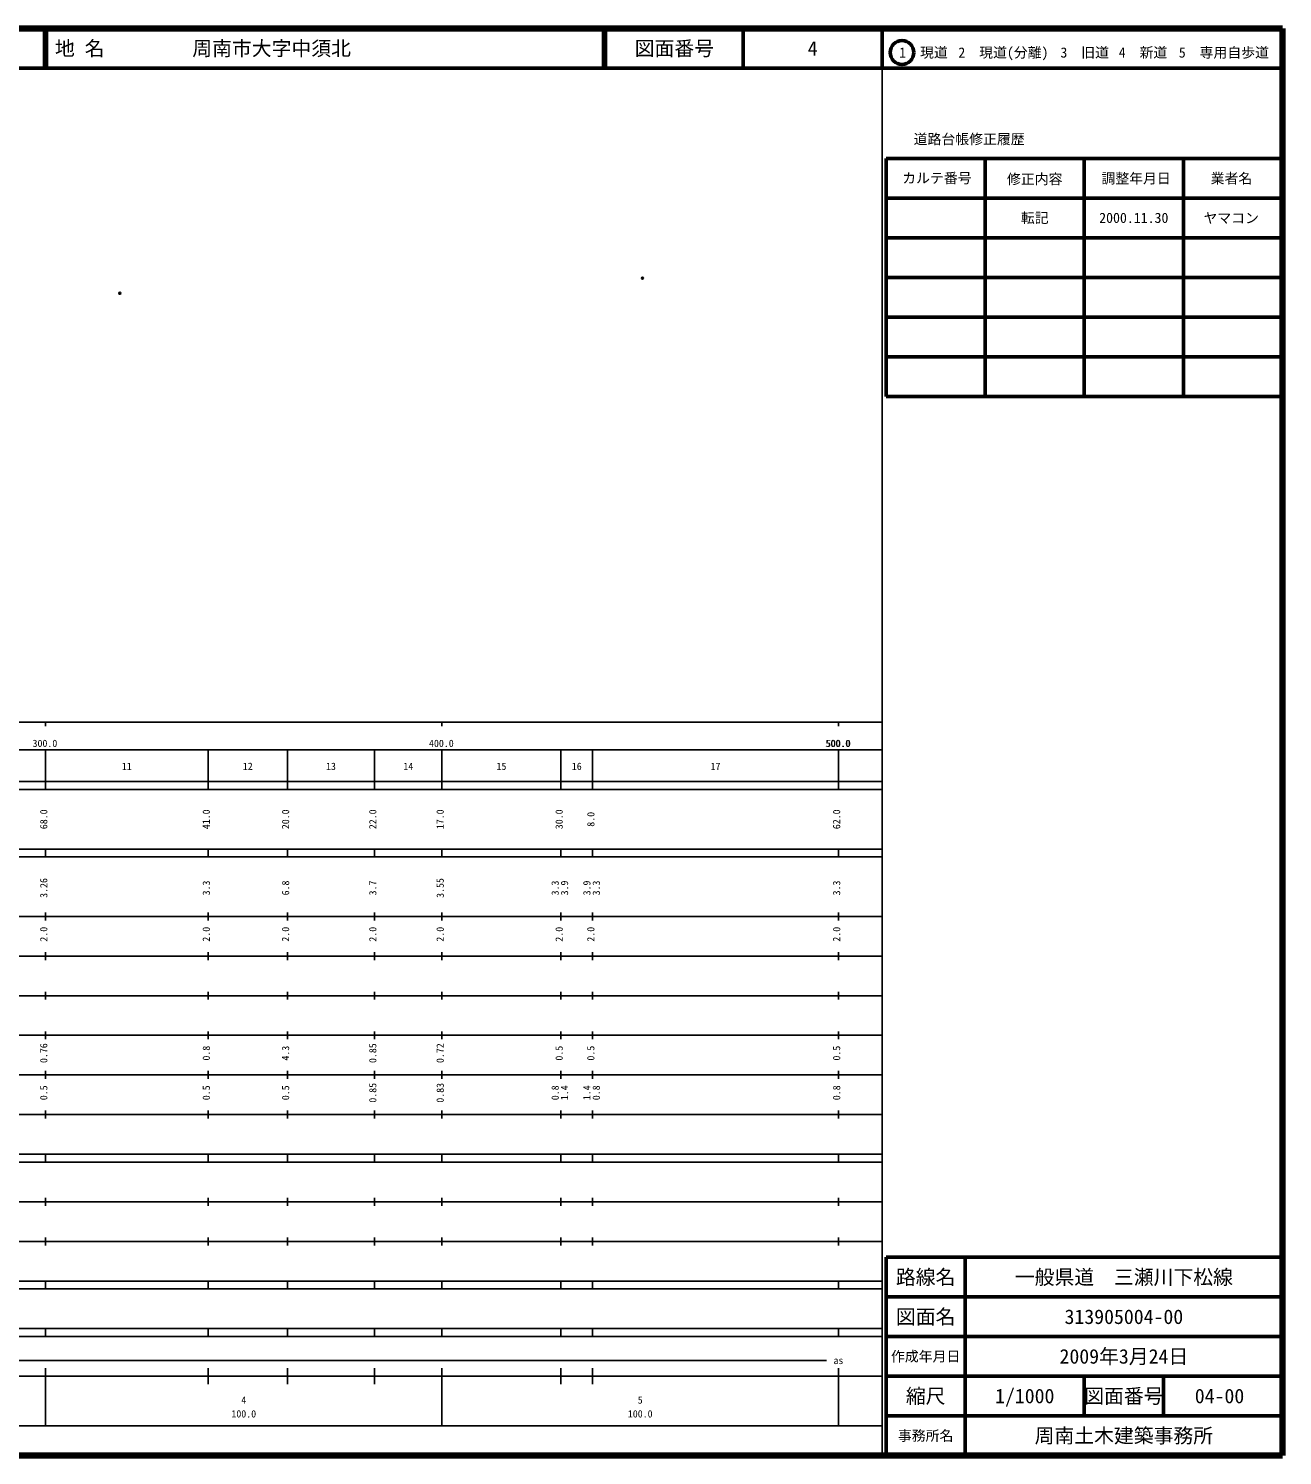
# Model space of a CAD drawing. Units: millimetres on the paper. Extents: x 40 to 680, y 20 to 380.
# Drawn here: x 363.7 to 680, y 20 to 380 of the extents above; entities that cross this region are included whole.
import ezdxf
from ezdxf.enums import TextEntityAlignment as Align

# ---------------------------------------------------------------- set-up
doc = ezdxf.new("R2010")
doc.units = ezdxf.units.MM
doc.header["$PDMODE"] = 32
doc.header["$PDSIZE"] = 0.5
doc.layers.add('M-OTRS', color=6, linetype='Continuous')
doc.layers.add('M-TTL-TXT', color=7, linetype='Continuous')
for name, color, linetype, lineweight in [('M-TTL', 2, 'Continuous', 140), ('M-TTL-BAND', 7, 'Continuous', 25), ('M-TTL-FRAM', 2, 'Continuous', 50), ('M-TTL-LINE', 7, 'Continuous', 50)]:
    doc.layers.add(name, color=color, linetype=linetype, lineweight=lineweight)
doc.styles.add('ＭＳ ゴシック', font='')
doc.styles.get('ＭＳ ゴシック').set_extended_font_data('MS Gothic')

msp = doc.modelspace()

# ---------------------------------------------------------------- linework, layer by layer
at = {"layer": 'M-OTRS'}
for p in [(518.551, 317.047), (386.722, 313.202)]:
    msp.add_point(p, dxfattribs=at)
at = {"layer": 'M-TTL'}
for p, q in [((680, 380), (40, 380)), ((680, 20), (680, 380)), ((40, 20), (680, 20))]:
    msp.add_line(p, q, dxfattribs=at)
at = {"layer": 'M-TTL-BAND'}
for p, q in [((579, 20), (579, 370)), ((40, 205), (579, 205)), ((368, 205), (368, 204)), ((468, 205), (468, 204)), ((568, 205), (568, 204)), ((68, 198), (579, 198)), ((368, 188), (368, 198)), ((409, 188), (409, 198)), ((429, 188), (429, 198)), ((451, 188), (451, 198)), ((468, 188), (468, 198)), ((498, 188), (498, 198)), ((506, 188), (506, 198)), ((568, 188), (568, 198)), ((40, 190), (579, 190)), ((40, 188), (579, 188)), ((40, 173), (579, 173)), ((368, 171), (368, 173)), ((409, 171), (409, 173)), ((429, 171), (429, 173)), ((451, 171), (451, 173)), ((468, 171), (468, 173)), ((498, 171), (498, 173)), ((506, 171), (506, 173)), ((568, 171), (568, 173)), ((40, 171), (579, 171)), ((40, 156), (579, 156)), ((368, 155), (368, 157)), ((409, 155), (409, 157)), ((429, 155), (429, 157)), ((451, 155), (451, 157)), ((468, 155), (468, 157)), ((498, 155), (498, 157)), ((506, 155), (506, 157)), ((568, 155), (568, 157)), ((46, 146), (579, 146)), ((368, 145), (368, 147)), ((409, 145), (409, 147)), ((429, 145), (429, 147)), ((451, 145), (451, 147)), ((468, 145), (468, 147)), ((498, 145), (498, 147)), ((506, 145), (506, 147)), ((568, 145), (568, 147)), ((368, 135), (368, 137)), ((409, 135), (409, 137)), ((429, 135), (429, 137)), ((451, 135), (451, 137)), ((468, 135), (468, 137)), ((498, 135), (498, 137)), ((506, 135), (506, 137)), ((568, 135), (568, 137)), ((52, 136), (579, 136)), ((46, 126), (579, 126)), ((368, 125), (368, 127)), ((409, 125), (409, 127)), ((429, 125), (429, 127)), ((451, 125), (451, 127)), ((468, 125), (468, 127)), ((498, 125), (498, 127)), ((506, 125), (506, 127)), ((568, 125), (568, 127)), ((52, 116), (579, 116)), ((368, 115), (368, 117)), ((409, 115), (409, 117)), ((429, 115), (429, 117)), ((451, 115), (451, 117)), ((468, 115), (468, 117)), ((498, 115), (498, 117)), ((506, 115), (506, 117)), ((568, 115), (568, 117)), ((46, 106), (579, 106)), ((368, 105), (368, 107)), ((409, 105), (409, 107)), ((429, 105), (429, 107)), ((451, 105), (451, 107)), ((468, 105), (468, 107)), ((498, 105), (498, 107)), ((506, 105), (506, 107)), ((568, 105), (568, 107)), ((40, 96), (579, 96)), ((40, 94), (579, 94)), ((368, 94), (368, 96)), ((409, 94), (409, 96)), ((429, 94), (429, 96)), ((451, 94), (451, 96)), ((468, 94), (468, 96)), ((498, 94), (498, 96)), ((506, 94), (506, 96)), ((568, 94), (568, 96)), ((49, 84), (579, 84)), ((368, 83), (368, 85)), ((409, 83), (409, 85)), ((429, 83), (429, 85)), ((451, 83), (451, 85)), ((468, 83), (468, 85)), ((498, 83), (498, 85)), ((506, 83), (506, 85)), ((568, 83), (568, 85)), ((40, 74), (579, 74)), ((368, 73), (368, 75)), ((409, 73), (409, 75)), ((429, 73), (429, 75)), ((451, 73), (451, 75)), ((468, 73), (468, 75)), ((498, 73), (498, 75)), ((506, 73), (506, 75)), ((568, 73), (568, 75)), ((40, 64), (579, 64)), ((40, 62), (579, 62)), ((368, 62), (368, 64)), ((409, 62), (409, 64)), ((429, 62), (429, 64)), ((451, 62), (451, 64)), ((468, 62), (468, 64)), ((498, 62), (498, 64)), ((506, 62), (506, 64)), ((568, 62), (568, 64)), ((40, 52), (579, 52)), ((368, 50), (368, 52)), ((409, 50), (409, 52)), ((429, 50), (429, 52)), ((451, 50), (451, 52)), ((468, 50), (468, 52)), ((498, 50), (498, 52)), ((506, 50), (506, 52)), ((568, 50), (568, 52)), ((40, 50), (579, 50)), ((71, 44), (565, 44)), ((40, 40), (579, 40)), ((368, 27.5), (368, 42)), ((409, 38), (409, 42)), ((429, 38), (429, 42)), ((451, 38), (451, 42)), ((468, 27.5), (468, 42)), ((498, 38), (498, 42)), ((506, 38), (506, 42)), ((568, 27.5), (568, 42)), ((68, 27.5), (579, 27.5))]:
    msp.add_line(p, q, dxfattribs=at)
at = {"layer": 'M-TTL-FRAM'}
for p, q in [((580, 347.197), (580, 287.197)), ((580, 347.197), (680, 347.197)), ((580, 287.197), (680, 287.197)), ((680, 70), (580, 70)), ((580, 70), (580, 20))]:
    msp.add_line(p, q, dxfattribs=at)
at = {"layer": 'M-TTL-LINE'}
for p, q in [((367.75, 380), (367.75, 370)), ((368.25, 380), (368.25, 370)), ((508.747, 380), (508.747, 370)), ((509.247, 380), (509.247, 370)), ((543.997, 380), (543.997, 370)), ((579, 380), (579, 370)), ((40, 370), (680, 370)), ((605, 347.197), (605, 287.197)), ((630, 347.197), (630, 287.197)), ((655, 347.197), (655, 287.197)), ((580, 337.197), (680, 337.197)), ((580, 327.197), (680, 327.197)), ((580, 317.197), (680, 317.197)), ((580, 307.197), (680, 307.197)), ((580, 297.197), (680, 297.197)), ((600, 70), (600, 20)), ((680, 60), (580, 60)), ((680, 50), (580, 50)), ((680, 40), (580, 40)), ((630, 40), (630, 30)), ((650, 40), (650, 30)), ((680, 30), (580, 30))]:
    msp.add_line(p, q, dxfattribs=at)
msp.add_circle((584.031, 373.958), 3, dxfattribs=at)

# ---------------------------------------------------------------- texts
at = {"layer": 'M-TTL-BAND', "style": 'ＭＳ ゴシック'}
for s, p in [('300.0', (367.844, 198.195)), ('400.0', (467.844, 198.195)), ('500.0', (567.844, 198.195)), ('500.0', (568, 198.195)), ('11', (388.5, 192.405)), ('12', (419, 192.405)), ('13', (440, 192.405)), ('14', (459.5, 192.405)), ('15', (483, 192.405)), ('16', (502, 192.405)), ('17', (537, 192.405)), ('as', (568, 42.5)), ('4', (418, 32.523)), ('5', (518, 32.523)), ('100.0', (418, 29.033)), ('100.0', (518, 29.033))]:
    msp.add_text(s, height=1.833, dxfattribs=at).set_placement(p, align=Align.BOTTOM_CENTER)
for s, p in [('68.0', (369, 180.5)), ('41.0', (410, 180.5)), ('20.0', (430, 180.5)), ('22.0', (452, 180.5)), ('17.0', (469, 180.5)), ('30.0', (499, 180.5)), ('8.0', (507, 180.5)), ('62.0', (569, 180.5)), ('3.26', (369, 163.174)), ('3.3', (410, 163.174)), ('6.8', (430, 163.174)), ('3.7', (452, 163.174)), ('3.55', (469, 163.174)), ('3.3', (498, 163.174)), ('3.9', (500.37, 163.174)), ('3.9', (506, 163.174)), ('3.3', (508.37, 163.174)), ('3.3', (569, 163.174)), ('2.0', (369, 151.5)), ('2.0', (410, 151.5)), ('2.0', (430, 151.5)), ('2.0', (452, 151.5)), ('2.0', (469, 151.5)), ('2.0', (499, 151.5)), ('2.0', (507, 151.5)), ('2.0', (569, 151.5)), ('0.76', (369, 121.5)), ('0.8', (410, 121.5)), ('4.3', (430, 121.5)), ('0.85', (452, 121.5)), ('0.72', (469, 121.5)), ('0.5', (499, 121.5)), ('0.5', (507, 121.5)), ('0.5', (569, 121.5)), ('0.5', (369, 111.5)), ('0.5', (410, 111.5)), ('0.5', (430, 111.5)), ('0.85', (452, 111.5)), ('0.83', (469, 111.5)), ('0.8', (498, 111.5)), ('1.4', (500.37, 111.5)), ('1.4', (506, 111.5)), ('0.8', (508.37, 111.5)), ('0.8', (569, 111.5))]:
    msp.add_text(s, height=1.833, rotation=90, dxfattribs=at).set_placement(p, align=Align.BOTTOM_CENTER)
at = {"layer": 'M-TTL-TXT', "style": 'ＭＳ ゴシック'}
for s, p in [('地 名', (370.38, 375)), ('周南市大字中須北', (405.024, 375))]:
    msp.add_text(s, height=3.666, dxfattribs=at).set_placement(p, align=Align.MIDDLE_LEFT)
for s, height, p in [('図面番号', 3.666, (526.622, 375)), ('4', 3.666, (561.497, 375)), ('1\u3000現道', 2.566, (589.448, 373.958)), ('2\u3000現道(分離)', 2.566, (609.619, 373.958)), ('3\u3000旧道', 2.566, (630.121, 373.958)), ('4\u3000新道', 2.566, (644.824, 373.958)), ('5\u3000専用自歩道', 2.566, (665.228, 373.958)), ('道路台帳修正履歴', 2.566, (600.968, 352.113)), ('カルテ番号', 2.566, (592.839, 342.277)), ('修正内容', 2.566, (617.509, 342.023)), ('調整年月日', 2.566, (643.089, 342.197)), ('業者名', 2.566, (667.134, 342.197)), ('転記', 2.566, (617.5, 332.245)), ('2000.11.30', 2.566, (642.5, 332.245)), ('ヤマコン', 2.566, (667.077, 332.189)), ('路線名', 3.666, (590, 65)), ('路線名', 3.666, (590, 65)), ('一般県道\u3000三瀬川下松線', 3.666, (640, 65)), ('図面名', 3.666, (590, 55)), ('図面名', 3.666, (590, 55)), ('313905004-00', 3.666, (640, 55)), ('2009年3月24日', 3.666, (640, 45)), ('作成年月日', 2.566, (590, 45)), ('作成年月日', 2.566, (590, 45)), ('縮尺', 3.666, (590, 35)), ('縮尺', 3.666, (590, 35)), ('1/1000', 3.666, (615, 35)), ('図面番号', 3.666, (640, 35)), ('図面番号', 3.666, (640, 35)), ('04-00', 3.666, (664.125, 35)), ('事務所名', 2.566, (590, 25)), ('事務所名', 2.566, (590, 25)), ('周南土木建築事務所', 3.666, (640, 25))]:
    msp.add_text(s, height=height, dxfattribs=at).set_placement(p, align=Align.MIDDLE_CENTER)

doc.saveas('drawing.dxf')
